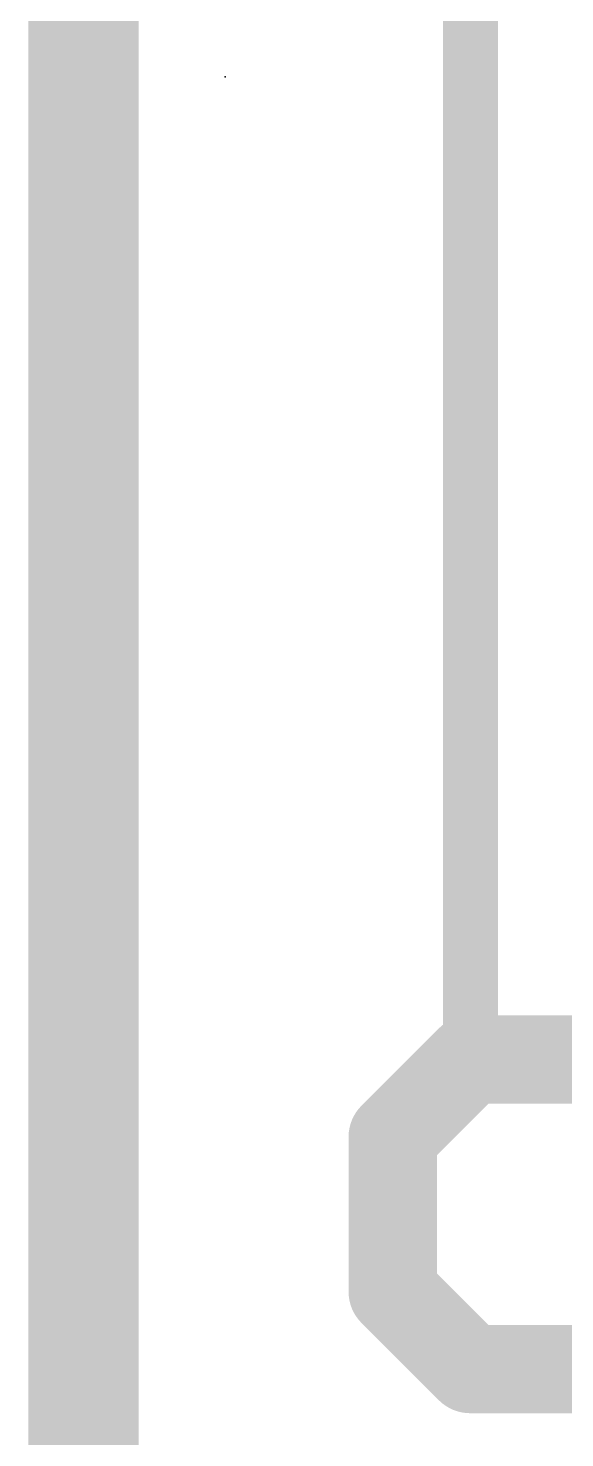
# Model space of a CAD drawing. Extents: x -0.1 to 20.3, y -11.4 to 28.1.
# Drawn here: x -0.127 to 1.107, y 5.076 to 8.319 of the extents above; entities that cross this region are included whole.
import ezdxf

# ---------------------------------------------------------------- set-up
doc = ezdxf.new("R2010")
doc.units = 0
for name, color, linetype in [('1', 12, 'CONTINUOUS'), ('16', 132, 'CONTINUOUS'), ('20', 53, 'CONTINUOUS'), ('21', 41, 'CONTINUOUS'), ('22', 40, 'CONTINUOUS'), ('24', 53, 'CONTINUOUS')]:
    doc.layers.add(name, color=color, linetype=linetype)

msp = doc.modelspace()

# ---------------------------------------------------------------- linework, layer by layer
at = {"layer": '1', "const_width": 0.254}
msp.add_lwpolyline([(0, 27.94), (0, 0)], dxfattribs=at)
at = {"layer": '16', "const_width": 0.254}
msp.add_lwpolyline([(0, 27.94), (0, 0)], dxfattribs=at)
at = {"layer": '20', "const_width": 0.2032}
msp.add_lwpolyline([(0, 0), (0, 27.94)], dxfattribs=at)
at = {"layer": '21', "const_width": 0.127}
for points in [[(0.89, 5.97), (0.89, 21.97)], [(1.04, 5.97), (0.8886, 5.97)]]:
    msp.add_lwpolyline(points, dxfattribs=at)
at = {"layer": '21', "const_width": 0.0635}
for points in [[(0.8886, 6.0018, 1), (0.8886, 5.9383)], [(1.04, 5.9383, 1), (1.04, 6.0018)], [(0.8582, 5.97, 1), (0.9218, 5.97)]]:
    msp.add_lwpolyline(points, format="xyb", dxfattribs=at)
at = {"layer": '22', "const_width": 0.2032}
for points in [[(0.7112, 5.7683), (0.8891, 5.9462)], [(0.8891, 5.9462), (1.601, 5.9462)], [(0.7112, 5.4123), (0.7112, 5.7683)], [(0.8891, 5.2344), (0.7112, 5.4123)], [(1.601, 5.2344), (0.8891, 5.2344)]]:
    msp.add_lwpolyline(points, dxfattribs=at)
at = {"layer": '22', "const_width": 0.1016}
for points in [[(0.8891, 5.997, 1), (0.8891, 5.8954)], [(0.9251, 5.9103, 1), (0.8532, 5.9821)], [(0.762, 5.7683, 1), (0.6604, 5.7683)], [(0.6753, 5.8042, 1), (0.7471, 5.7323)], [(0.7471, 5.4483, 1), (0.6753, 5.3764)], [(0.6604, 5.4123, 1), (0.762, 5.4123)], [(0.8891, 5.2852, 1), (0.8891, 5.1836)], [(0.8532, 5.1985, 1), (0.9251, 5.2703)]]:
    msp.add_lwpolyline(points, format="xyb", dxfattribs=at)
at = {"layer": '24'}
msp.add_point((0.3258, 8.2069), dxfattribs=at)

doc.saveas('drawing.dxf')
